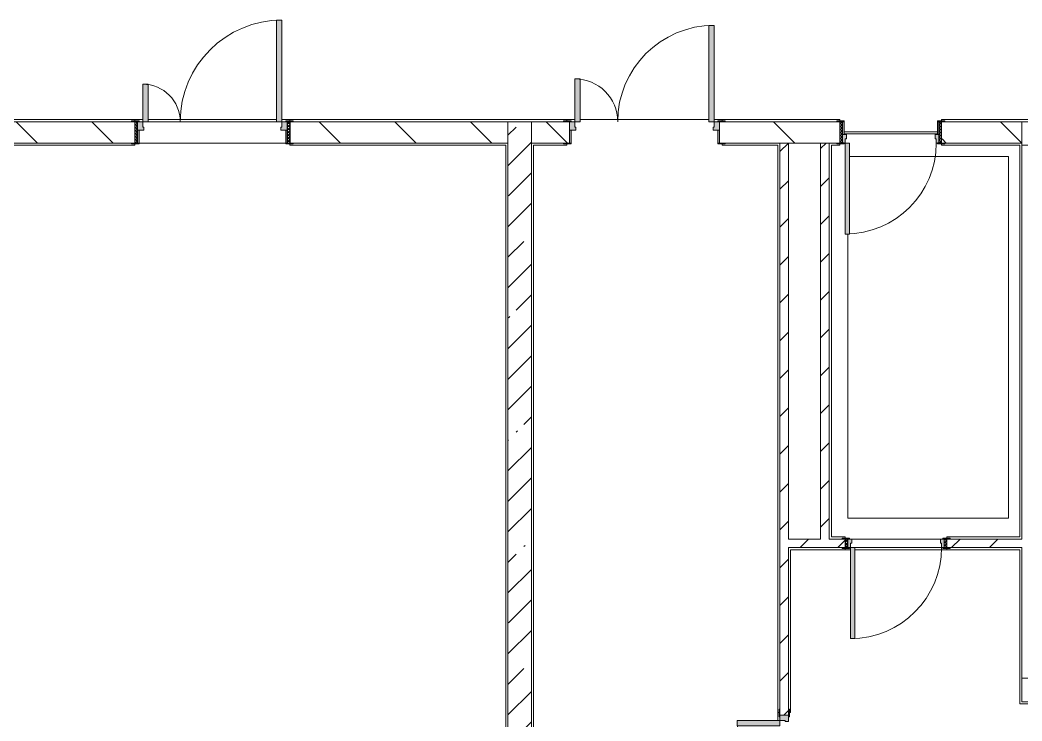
# Model space of a CAD drawing. Header units: millimetres. Extents: x -7229 to 193500, y -8553 to 29000.
# Drawn here: x 102574 to 111930, y 5000 to 11550 of the extents above; entities that cross this region are included whole.
import ezdxf

# ---------------------------------------------------------------- set-up
doc = ezdxf.new("R2010")
doc.units = ezdxf.units.MM
for name, color, linetype, lineweight in [('A-DETL', 7, 'Continuous', 5), ('A-GENM', 7, 'Continuous', 5), ('A-WALL-1', 7, 'Continuous', 9), ('I-WALL', 7, 'Continuous', 5)]:
    doc.layers.add(name, color=color, linetype=linetype, lineweight=lineweight)
for name, color, linetype, lineweight, true_color in [('A-DOOR-1', 7, 'Continuous', 5, 0xaaaaaa), ('A-DOOR-2', 7, 'Continuous', 5, 0xe2e2e2), ('A-DOOR-FRAM-1', 7, 'Continuous', 5, 0xe2e2e2), ('A-DOOR-FRAM-2', 7, 'Continuous', 5, 0xaaaaaa), ('A-FLOR-1', 7, 'Continuous', 5, 0xaaaaaa)]:
    doc.layers.add(name, color=color, linetype=linetype, lineweight=lineweight, true_color=true_color)
pattern_1 = [(45, (0, 0), (-176.7767, 176.7767), [])]
pattern_2 = [(135, (0, 0), (-353.5534, -353.5534), [])]

# ---------------------------------------------------------------- blocks, each defined once
blk = doc.blocks.new('110_Дверь_СКБ_1Ст_Внутренняя1 - Д-8 950x2100h_охрана-V15-1_2_1_птичка зашивка')
at = {"layer": 'A-DOOR-1'}
h = blk.add_hatch(dxfattribs=at)
h.set_pattern_fill('FP_23', color=256, style=0, pattern_type=2)
h.set_pattern_definition([(135, (1826.41, 164.685), (-14.14214, -14.14214), []), (225, (1826.41, 164.685), (14.14214, -14.14214), [])])
h.paths.add_polyline_path([(462.5, 100), (462.5, -100), (487.5, -100), (487.5, 100)])
at = {"layer": 'A-DOOR-2'}
h = blk.add_hatch(color=256, dxfattribs=at)
h.paths.add_polyline_path([(437.5, 100), (437.5, 60), (427.5, 60), (427.5, 20), (462.5, 20), (462.5, 100)])
h.paths.add_polyline_path([(-437.5, 100), (-437.5, 20), (-402.5, 20.4), (-402.5, 60), (-412.5, 60), (-412.5, 100), (-422.5, 100)])
at = {"layer": 'A-DOOR-FRAM-1'}
for points in [[(437.5, 950), (397.5, 950), (397.5, 100), (437.5, 100), (437.5, 320)], [(-422.5, 108), (-492.5, 108), (-492.5, 100), (-422.5, 100)], [(462.5, 108), (447.5, 108), (447.5, 100), (517.5, 100), (512.7, 108), (467.5, 108)], [(-422.5, 20), (-437.5, 16.5), (-437.5, -100), (-422.5, -100), (-422.5, 18.2)], [(447.5, 20), (447.5, -100), (462.5, -100), (462.5, 20)], [(-492.5, -100), (-492.5, -108), (-422.5, -108), (-422.5, -100), (-462.5, -100)], [(517.5, -100), (447.5, -100), (447.5, -108), (517.5, -108)]]:
    blk.add_hatch(color=256, dxfattribs=at).paths.add_polyline_path(points)
at = {"layer": 'A-DOOR-FRAM-2'}
h = blk.add_hatch(dxfattribs=at)
h.set_pattern_fill('FP_24', color=256, style=0, pattern_type=2)
h.set_pattern_definition([(45, (-296.384, 164.685), (-14.1421, 14.1421), []), (135, (-296.384, 164.685), (-14.1421, -14.1421), [])])
h.paths.add_polyline_path([(-437.5, 100), (-462.5, 100), (-462.5, -100), (-437.5, -100), (-437.5, 16.5)])
at = {"layer": 'A-DOOR-1'}
for p, q in [((437.5, 950), (397.5, 950)), ((397.5, 950), (397.5, 100)), ((437.5, 100), (437.5, 950)), ((397.5, 100), (437.5, 100))]:
    blk.add_line(p, q, dxfattribs=at)
blk.add_arc((437.5, 100), 850, 90, 180, dxfattribs=at)
at = {"layer": 'A-DOOR-FRAM-2'}
for p, q in [((-422.5, 108), (-492.5, 108)), ((-492.5, 108), (-492.5, 100)), ((-492.5, 100), (-422.5, 100)), ((-437.5, 100), (-462.5, 100)), ((-462.5, 100), (-462.5, -100)), ((-412.5, 100), (-437.5, 100)), ((-437.5, 100), (-437.5, 20)), ((-437.5, -100), (-437.5, 100)), ((-422.5, 100), (-437.5, 100)), ((-437.5, 100), (-437.5, 99)), ((-437.5, 99), (-422.5, 99)), ((-422.5, 100), (-422.5, 108)), ((-422.5, 99), (-422.5, 100)), ((-412.5, 60), (-412.5, 100)), ((437.5, 100), (437.5, 60)), ((462.5, 100), (437.5, 100)), ((517.5, 108), (447.5, 108)), ((447.5, 108), (447.5, 100)), ((462.5, 100), (447.5, 100)), ((447.5, 100), (447.5, 99)), ((447.5, 100), (517.5, 100)), ((447.5, 99), (462.5, 99)), ((462.5, 20), (462.5, 100)), ((487.5, 100), (462.5, 100)), ((462.5, 100), (462.5, -100)), ((462.5, 99), (462.5, 100)), ((487.5, -100), (487.5, 100)), ((517.5, 100), (517.5, 108)), ((-437.5, 20), (-402.5, 20)), ((-422.5, 20), (-437.5, 20)), ((-437.5, 20), (-437.5, -100)), ((-422.5, -100), (-422.5, 20)), ((-402.5, 60), (-412.5, 60)), ((-402.5, 20), (-402.5, 60)), ((437.5, 60), (427.5, 60)), ((427.5, 60), (427.5, 20)), ((427.5, 20), (462.5, 20)), ((462.5, 20), (447.5, 20)), ((447.5, 20), (447.5, -100)), ((462.5, -100), (462.5, 20)), ((-422.5, -100), (-492.5, -100)), ((-492.5, -100), (-492.5, -108)), ((-492.5, -108), (-422.5, -108)), ((-462.5, -100), (-437.5, -100)), ((-437.5, -100), (-422.5, -100)), ((-422.5, -108), (-422.5, -100)), ((447.5, -100), (462.5, -100)), ((517.5, -100), (447.5, -100)), ((447.5, -100), (447.5, -108)), ((447.5, -108), (517.5, -108)), ((462.5, -100), (487.5, -100)), ((517.5, -108), (517.5, -100))]:
    blk.add_line(p, q, dxfattribs=at)
blk = doc.blocks.new('110_Дверь_СКБ_1Ст_Внутренняя1 - Д-8 950x2100h_охрана-V16-1_2_1_птичка зашивка')
at = {"layer": 'A-DOOR-1'}
h = blk.add_hatch(dxfattribs=at)
h.set_pattern_fill('FP_25', color=256, style=0, pattern_type=2)
h.set_pattern_definition([(135, (1826.41, 104.685), (-14.14214, -14.14214), []), (225, (1826.41, 104.685), (14.14214, -14.14214), [])])
h.paths.add_polyline_path([(462.5, 40), (462.5, -40), (487.5, -40), (486.1, 40)])
at = {"layer": 'A-DOOR-2'}
h = blk.add_hatch(color=256, dxfattribs=at)
h.paths.add_polyline_path([(-412.5, 40), (-437.5, 40), (-437.5, -40), (-402.5, -40), (-402.5, 0), (-412.5, 0)])
h.paths.add_polyline_path([(437.5, 40), (437.5, 0), (427.5, 0), (427.5, -40), (462.5, -40), (462.5, 40)])
at = {"layer": 'A-DOOR-FRAM-1'}
for points in [[(437.5, 890), (397.5, 890), (397.5, 40), (437.5, 40), (437.5, 713.8)], [(-462.5, 48), (-492.5, 48), (-492.5, 40), (-422.5, 44.6), (-422.5, 48), (-437.5, 48)], [(447.5, 48), (447.5, 40), (517.5, 40), (517.5, 48), (462.5, 48)], [(-437.5, -40), (-492.5, -40), (-492.5, -48), (-422.5, -48), (-422.5, -40)], [(487.2, -40), (447.5, -40), (447.5, -48), (517.5, -48), (517.5, -40), (487.5, -40)]]:
    blk.add_hatch(color=256, dxfattribs=at).paths.add_polyline_path(points)
at = {"layer": 'A-DOOR-FRAM-2'}
h = blk.add_hatch(dxfattribs=at)
h.set_pattern_fill('FP_26', color=256, style=0, pattern_type=2)
h.set_pattern_definition([(45, (-296.384, 104.685), (-14.1421, 14.1421), []), (135, (-296.384, 104.685), (-14.1421, -14.1421), [])])
h.paths.add_polyline_path([(-462.5, 40), (-462.5, -40), (-437.5, -40), (-437.5, 40)])
at = {"layer": 'A-DOOR-1'}
for p, q in [((437.5, 890), (397.5, 890)), ((397.5, 890), (397.5, 40)), ((437.5, 40), (437.5, 890)), ((397.5, 40), (437.5, 40))]:
    blk.add_line(p, q, dxfattribs=at)
blk.add_arc((437.5, 40), 850, 90, 180, dxfattribs=at)
at = {"layer": 'A-DOOR-FRAM-2'}
for p, q in [((-422.5, 48), (-492.5, 48)), ((-492.5, 48), (-492.5, 40)), ((-492.5, 40), (-422.5, 40)), ((-437.5, 40), (-462.5, 40)), ((-462.5, 40), (-462.5, -40)), ((-412.5, 40), (-437.5, 40)), ((-437.5, 40), (-437.5, -40)), ((-437.5, -40), (-437.5, 40)), ((-422.5, 40), (-437.5, 40)), ((-437.5, 40), (-437.5, 39)), ((-437.5, 39), (-422.5, 39)), ((-422.5, 40), (-422.5, 48)), ((-422.5, 39), (-422.5, 40)), ((-412.5, 0), (-412.5, 40)), ((-402.5, 0), (-412.5, 0)), ((-402.5, -40), (-402.5, 0)), ((437.5, 0), (427.5, 0)), ((427.5, 0), (427.5, -40)), ((437.5, 40), (437.5, 0)), ((462.5, 40), (437.5, 40)), ((517.5, 48), (447.5, 48)), ((447.5, 48), (447.5, 40)), ((462.5, 40), (447.5, 40)), ((447.5, 40), (447.5, 39)), ((447.5, 40), (517.5, 40)), ((447.5, 39), (462.5, 39)), ((462.5, -40), (462.5, 40)), ((487.5, 40), (462.5, 40)), ((462.5, 40), (462.5, -40)), ((462.5, 39), (462.5, 40)), ((487.5, -40), (487.5, 40)), ((517.5, 40), (517.5, 48)), ((-422.5, -40), (-492.5, -40)), ((-492.5, -40), (-492.5, -48)), ((-492.5, -48), (-422.5, -48)), ((-462.5, -40), (-437.5, -40)), ((-422.5, -39), (-437.5, -39)), ((-437.5, -39), (-437.5, -40)), ((-437.5, -40), (-402.5, -40)), ((-437.5, -40), (-422.5, -40)), ((-422.5, -40), (-422.5, -39)), ((-422.5, -48), (-422.5, -40)), ((427.5, -40), (462.5, -40)), ((462.5, -39), (447.5, -39)), ((447.5, -39), (447.5, -40)), ((447.5, -40), (462.5, -40)), ((517.5, -40), (447.5, -40)), ((447.5, -40), (447.5, -48)), ((447.5, -48), (517.5, -48)), ((462.5, -40), (462.5, -39)), ((462.5, -40), (487.5, -40)), ((517.5, -48), (517.5, -40))]:
    blk.add_line(p, q, dxfattribs=at)
blk = doc.blocks.new('110_Дверь_СКБ_2Ст - Д-2а_л_ Из коридора на лестницу-32216062-1_2_1_птичка зашивка')
at = {"layer": 'A-DOOR-2'}
for points in [[(612.5, 100), (662.5, 100), (662.5, 1000), (612.5, 1000), (612.5, 120)], [(-637.5, 100), (-587.5, 100), (-587.5, 500), (-637.5, 500), (-637.5, 120)], [(697.5, -100), (712.5, -100), (712.5, 20), (697.5, 20)]]:
    blk.add_hatch(color=256, dxfattribs=at).paths.add_polyline_path(points)
h = blk.add_hatch(color=256, dxfattribs=at)
h.paths.add_polyline_path([(662.5, 20), (712.5, 20), (712.5, 100), (662.5, 100), (662.5, 50), (652.5, 50), (652.5, 20)])
h.paths.add_polyline_path([(-637.5, 20), (-627.5, 20), (-627.5, 50), (-637.5, 50), (-637.5, 100), (-687.5, 100), (-687.5, 20)])
at = {"layer": 'A-DOOR-FRAM-1'}
for points in [[(-687.5, 100), (-672.5, 100), (-672.5, 108), (-742.5, 108), (-742.5, 100), (-712.5, 100)], [(722.9, 100), (767.5, 100), (767.5, 108), (697.5, 108), (697.5, 100), (712.5, 100)], [(-672.5, -100), (-672.5, 20), (-687.5, 20), (-687.5, -100)], [(-672.5, -108), (-672.5, -100), (-742.5, -100), (-742.5, -108), (-687.5, -108)], [(737.5, -108), (767.5, -108), (767.5, -100), (697.5, -100), (697.5, -108), (736.7, -108)]]:
    blk.add_hatch(color=256, dxfattribs=at).paths.add_polyline_path(points)
at = {"layer": 'A-DOOR-1'}
for p, q in [((662.5, 1000), (612.5, 1000)), ((612.5, 1000), (612.5, 100)), ((662.5, 100), (662.5, 1000)), ((-637.5, 500), (-637.5, 100)), ((-587.5, 500), (-637.5, 500)), ((-587.5, 100), (-587.5, 500)), ((-637.5, 100), (-587.5, 100)), ((612.5, 100), (662.5, 100))]:
    blk.add_line(p, q, dxfattribs=at)
for centre, radius, start, end in [((662.5, 100), 900, 90, 180), ((-637.5, 100), 400, 360, 90)]:
    blk.add_arc(centre, radius, start, end, dxfattribs=at)
at = {"layer": 'A-DOOR-FRAM-2'}
for p, q in [((-672.5, 108), (-742.5, 108)), ((-742.5, 108), (-742.5, 100)), ((-742.5, 100), (-672.5, 100)), ((-637.5, 100), (-687.5, 100)), ((-687.5, 100), (-687.5, 20)), ((-672.5, 100), (-672.5, 108)), ((-637.5, 50), (-637.5, 100)), ((662.5, 100), (662.5, 50)), ((712.5, 100), (662.5, 100)), ((767.5, 108), (697.5, 108)), ((697.5, 108), (697.5, 100)), ((697.5, 100), (767.5, 100)), ((712.5, 20), (712.5, 100)), ((767.5, 100), (767.5, 108)), ((-687.5, 20), (-627.5, 20)), ((-672.5, 20), (-687.5, 20)), ((-687.5, 20), (-687.5, -100)), ((-672.5, -100), (-672.5, 20)), ((-627.5, 50), (-637.5, 50)), ((-627.5, 20), (-627.5, 50)), ((662.5, 50), (652.5, 50)), ((652.5, 50), (652.5, 20)), ((652.5, 20), (712.5, 20)), ((712.5, 20), (697.5, 20)), ((697.5, 20), (697.5, -100)), ((712.5, -100), (712.5, 20)), ((-672.5, -100), (-742.5, -100)), ((-742.5, -100), (-742.5, -108)), ((-742.5, -108), (-672.5, -108)), ((-687.5, -100), (-672.5, -100)), ((-672.5, -108), (-672.5, -100)), ((697.5, -100), (712.5, -100)), ((767.5, -100), (697.5, -100)), ((697.5, -100), (697.5, -108)), ((697.5, -108), (767.5, -108)), ((767.5, -108), (767.5, -100))]:
    blk.add_line(p, q, dxfattribs=at)
blk = doc.blocks.new('110_Дверь_СКБ_2Ст - Д-6_л__ ДОО_Дв_1450x2100h_Дверь из раздевальной в коридор-25835678-1_2_1_птичка зашивка')
at = {"layer": 'A-DOOR-1'}
h = blk.add_hatch(dxfattribs=at)
h.set_pattern_fill('FP_29', color=256, style=0, pattern_type=2)
h.set_pattern_definition([(135, (1576.41, 164.685), (-14.14214, -14.14214), []), (225, (1576.41, 164.685), (14.14214, -14.14214), [])])
h.paths.add_polyline_path([(712.5, -100), (737.5, -100), (736.5, 100), (712.5, 100)])
at = {"layer": 'A-DOOR-2'}
for points in [[(612.5, 100), (662.5, 100), (662.5, 1050), (612.5, 1050), (612.5, 120)], [(-637.5, 100), (-587.5, 100), (-587.5, 450), (-637.5, 450), (-637.5, 120)]]:
    blk.add_hatch(color=256, dxfattribs=at).paths.add_polyline_path(points)
h = blk.add_hatch(color=256, dxfattribs=at)
h.paths.add_polyline_path([(662.5, 20), (712.5, 20), (712.5, 100), (662.5, 100), (662.5, 50), (652.5, 50), (652.5, 20)])
h.paths.add_polyline_path([(-637.5, 20), (-627.5, 20), (-627.5, 50), (-637.5, 50), (-637.5, 100), (-687.5, 100), (-687.5, 20)])
at = {"layer": 'A-DOOR-FRAM-1'}
for points in [[(-687.5, 100), (-672.5, 100), (-672.5, 108), (-742.5, 108), (-742.5, 100), (-712.5, 100)], [(737.5, 100), (767.5, 100), (767.5, 108), (697.5, 108), (697.5, 100), (736.5, 100)], [(-672.5, -100), (-672.5, 20), (-687.5, 20), (-687.5, -100)], [(712.5, -100), (712.5, 20), (697.5, 20), (697.5, -100)], [(-672.5, -108), (-672.5, -100), (-742.5, -100), (-742.5, -108), (-687.5, -108)], [(737.5, -108), (767.5, -108), (767.5, -100), (697.5, -100), (697.5, -108), (736.5, -108)]]:
    blk.add_hatch(color=256, dxfattribs=at).paths.add_polyline_path(points)
at = {"layer": 'A-DOOR-FRAM-2'}
h = blk.add_hatch(dxfattribs=at)
h.set_pattern_fill('FP_30', color=256, style=0, pattern_type=2)
h.set_pattern_definition([(45, (-546.384, 164.685), (-14.1421, 14.1421), []), (135, (-546.384, 164.685), (-14.1421, -14.1421), [])])
h.paths.add_polyline_path([(-712.5, -100), (-687.5, -100), (-687.5, 100), (-712.5, 100)])
at = {"layer": 'A-DOOR-1'}
for p, q in [((662.5, 1050), (612.5, 1050)), ((612.5, 1050), (612.5, 100)), ((662.5, 100), (662.5, 1050)), ((-637.5, 450), (-637.5, 100)), ((-587.5, 450), (-637.5, 450)), ((-587.5, 100), (-587.5, 450)), ((-637.5, 100), (-587.5, 100)), ((612.5, 100), (662.5, 100))]:
    blk.add_line(p, q, dxfattribs=at)
for centre, radius, start, end in [((662.5, 100), 950, 90, 180), ((-637.5, 100), 350, 360, 90)]:
    blk.add_arc(centre, radius, start, end, dxfattribs=at)
at = {"layer": 'A-DOOR-FRAM-2'}
for p, q in [((-672.5, 108), (-742.5, 108)), ((-742.5, 108), (-742.5, 100)), ((-742.5, 100), (-672.5, 100)), ((-687.5, 100), (-712.5, 100)), ((-712.5, 100), (-712.5, -100)), ((-637.5, 100), (-687.5, 100)), ((-687.5, 100), (-687.5, 20)), ((-687.5, -100), (-687.5, 100)), ((-672.5, 100), (-672.5, 108)), ((-637.5, 50), (-637.5, 100)), ((662.5, 100), (662.5, 50)), ((712.5, 100), (662.5, 100)), ((767.5, 108), (697.5, 108)), ((697.5, 108), (697.5, 100)), ((697.5, 100), (767.5, 100)), ((712.5, 20), (712.5, 100)), ((737.5, 100), (712.5, 100)), ((712.5, 100), (712.5, -100)), ((737.5, -100), (737.5, 100)), ((767.5, 100), (767.5, 108)), ((-687.5, 20), (-627.5, 20)), ((-672.5, 20), (-687.5, 20)), ((-687.5, 20), (-687.5, -100)), ((-672.5, -100), (-672.5, 20)), ((-627.5, 50), (-637.5, 50)), ((-627.5, 20), (-627.5, 50)), ((662.5, 50), (652.5, 50)), ((652.5, 50), (652.5, 20)), ((652.5, 20), (712.5, 20)), ((712.5, 20), (697.5, 20)), ((697.5, 20), (697.5, -100)), ((712.5, -100), (712.5, 20)), ((-672.5, -100), (-742.5, -100)), ((-742.5, -100), (-742.5, -108)), ((-742.5, -108), (-672.5, -108)), ((-712.5, -100), (-687.5, -100)), ((-687.5, -100), (-672.5, -100)), ((-672.5, -108), (-672.5, -100)), ((697.5, -100), (712.5, -100)), ((767.5, -100), (697.5, -100)), ((697.5, -100), (697.5, -108)), ((697.5, -108), (767.5, -108)), ((712.5, -100), (737.5, -100)), ((767.5, -108), (767.5, -100))]:
    blk.add_line(p, q, dxfattribs=at)
blk = doc.blocks.new('110_Дверь_СКБ_2Ст - Д-5_п_ Из игровой в коридор-32215844-1_2_1_птичка зашивка')
at = {"layer": 'A-DOOR-2'}
for points in [[(-637.5, 53.8), (-637.5, 40), (-587.5, 40), (-587.5, 940), (-637.5, 940), (-637.5, 60)], [(612.5, 60), (612.5, 40), (662.5, 42.7), (662.5, 440), (612.5, 440)]]:
    blk.add_hatch(color=256, dxfattribs=at).paths.add_polyline_path(points)
h = blk.add_hatch(color=256, dxfattribs=at)
h.paths.add_polyline_path([(-687.5, -40), (-627.5, -40), (-627.5, -10), (-637.5, -10), (-637.5, 40), (-687.5, 40)])
h.paths.add_polyline_path([(652.5, -10), (652.5, -40), (712.5, -40), (712.5, 40), (662.5, 40), (662.5, -10)])
at = {"layer": 'A-DOOR-FRAM-1'}
for points in [[(-742.5, 40), (-672.5, 40), (-672.5, 48), (-742.5, 48)], [(697.5, 48), (697.5, 40), (767.5, 40), (767.5, 48), (712.5, 48)], [(-742.5, -48), (-672.5, -48), (-672.5, -40), (-742.5, -40)], [(697.5, -47.8), (697.8, -48), (767.5, -48), (767.5, -40), (697.5, -40)]]:
    blk.add_hatch(color=256, dxfattribs=at).paths.add_polyline_path(points)
at = {"layer": 'A-DOOR-1'}
for p, q in [((-637.5, 940), (-637.5, 40)), ((-587.5, 940), (-637.5, 940)), ((-587.5, 40), (-587.5, 940)), ((662.5, 440), (612.5, 440)), ((612.5, 440), (612.5, 40)), ((662.5, 40), (662.5, 440)), ((-637.5, 40), (-587.5, 40)), ((612.5, 40), (662.5, 40))]:
    blk.add_line(p, q, dxfattribs=at)
for centre, radius, start, end in [((-637.5, 40), 900, 0, 90), ((662.5, 40), 400, 90, 180)]:
    blk.add_arc(centre, radius, start, end, dxfattribs=at)
at = {"layer": 'A-DOOR-FRAM-2'}
for p, q in [((-672.5, 48), (-742.5, 48)), ((-742.5, 48), (-742.5, 40)), ((-742.5, 40), (-672.5, 40)), ((-637.5, 40), (-687.5, 40)), ((-687.5, 40), (-687.5, -40)), ((-672.5, 40), (-672.5, 48)), ((-637.5, -10), (-637.5, 40)), ((662.5, 40), (662.5, -10)), ((712.5, 40), (662.5, 40)), ((767.5, 48), (697.5, 48)), ((697.5, 48), (697.5, 40)), ((697.5, 40), (767.5, 40)), ((712.5, -40), (712.5, 40)), ((767.5, 40), (767.5, 48)), ((-672.5, -40), (-742.5, -40)), ((-742.5, -40), (-742.5, -48)), ((-742.5, -48), (-672.5, -48)), ((-672.5, -39), (-687.5, -39)), ((-687.5, -39), (-687.5, -40)), ((-687.5, -40), (-627.5, -40)), ((-687.5, -40), (-672.5, -40)), ((-672.5, -40), (-672.5, -39)), ((-672.5, -48), (-672.5, -40)), ((-627.5, -10), (-637.5, -10)), ((-627.5, -40), (-627.5, -10)), ((662.5, -10), (652.5, -10)), ((652.5, -10), (652.5, -40)), ((652.5, -40), (712.5, -40)), ((712.5, -39), (697.5, -39)), ((697.5, -39), (697.5, -40)), ((697.5, -40), (712.5, -40)), ((767.5, -40), (697.5, -40)), ((697.5, -40), (697.5, -48)), ((697.5, -48), (767.5, -48)), ((712.5, -40), (712.5, -39)), ((767.5, -48), (767.5, -40))]:
    blk.add_line(p, q, dxfattribs=at)
blk = doc.blocks.new('Рисунок_горы - Рисунок_горы-31934381-1_2_1_птичка зашивка')
at = {"layer": 'A-GENM'}
for p, q in [((107109, 10336.9), (107109, 10341.4)), ((107109, 10341.4), (107109, 10336.9)), ((107109, 10337.6), (107109, 10337.2)), ((107109, 10336.9), (107109, 10337.5)), ((107109, 10319.6), (107109, 10274.5)), ((107109, 10274.8), (107109, 10274.5)), ((107109, 10274.5), (107109, 10274.8)), ((107109, 10274.5), (107109, 10092.4)), ((107109, 10131.7), (107109, 10163.4)), ((107109, 10163.4), (107109, 10131.7)), ((107109, 10060.5), (107109, 10116.4)), ((107109, 10116.4), (107109, 10060.5)), ((107109, 10092.4), (107109, 9922.3)), ((107109, 9469.7), (107109, 9583.7)), ((107109, 9583.7), (107109, 9469.7)), ((107109, 9053.7), (107109, 9094.1)), ((107109, 9094.1), (107109, 9053.7)), ((107109, 8045.1), (107109, 7835.6)), ((107109, 7726), (107109, 7712.6)), ((107109, 7402.7), (107109, 7707.3)), ((107109, 7707.3), (107109, 7402.7)), ((107109, 6596.8), (107109, 6811.8)), ((107109, 6811.8), (107109, 6596.8)), ((107109, 6543.6), (107109, 6262.3)), ((107109, 6405.5), (107109, 6505.2)), ((107109, 6505.2), (107109, 6405.5)), ((107109, 6323.1), (107109, 6385.4)), ((107109, 6385.4), (107109, 6323.1)), ((107109, 6239.8), (107109, 6301.8)), ((107109, 6301.8), (107109, 6239.8)), ((107109, 6066.3), (107109, 6088)), ((107109, 6088), (107109, 6066.3)), ((107109, 5410.9), (107109, 5473.2)), ((107109, 5473.2), (107109, 5410.9)), ((107109, 5202.8), (107109, 5327.3)), ((107109, 5327.3), (107109, 5202.8)), ((107109, 5182.5), (107109, 5181.1)), ((107109, 5181.1), (107109, 5059.9))]:
    blk.add_line(p, q, dxfattribs=at)
for points, knots in [([(107109, 10337.5), (107109, 10337.5), (107109, 10329.2), (107109, 10324.1), (107109, 10319.6)], [0.09352518, 0.09352518, 0.09352518, 0.09352518, 0.09352519, 0.100719424, 0.100719424, 0.100719424, 0.100719424]), ([(107109, 10337.2), (107109, 10337.2), (107109, 10322.4), (107109, 10312.8), (107109, 10294.4)], [0.24444444, 0.24444444, 0.24444444, 0.24444444, 0.24444445, 0.26666667, 0.26666667, 0.26666667, 0.26666667]), ([(107109, 10274.8), (107109, 10274.8), (107109, 10262.3), (107109, 10180.7), (107109, 10163.4)], [0.115107914, 0.115107914, 0.115107914, 0.115107914, 0.115107924, 0.122302158, 0.122302158, 0.122302158, 0.122302158]), ([(107109, 10163.4), (107109, 10163.4), (107109, 10172.3), (107109, 10198.6), (107109, 10223.5)], [0.8, 0.8, 0.8, 0.8, 0.80000001, 0.83455003, 0.83455003, 0.83455003, 0.83455003]), ([(107109, 10131.7), (107109, 10131.7), (107109, 10126.7), (107109, 10122.2), (107109, 10116.4)], [0.129496403, 0.129496403, 0.129496403, 0.129496403, 0.129496413, 0.136690647, 0.136690647, 0.136690647, 0.136690647]), ([(107109, 10092.4), (107109, 10092.4), (107109, 10032), (107109, 9812.1), (107109, 9757.7)], [0.06666667, 0.06666667, 0.06666667, 0.06666667, 0.06666668, 0.13333333, 0.13333333, 0.13333333, 0.13333333]), ([(107109, 9757.7), (107109, 9757.7), (107109, 9812.1), (107109, 10032), (107109, 10092.4)], [0.15555556, 0.15555556, 0.15555556, 0.15555556, 0.15555557, 0.17777778, 0.17777778, 0.17777778, 0.17777778]), ([(107109, 10060.5), (107109, 10060.5), (107109, 10054.9), (107109, 10049.5), (107109, 10044.1)], [0.1438848921, 0.1438848921, 0.1438848921, 0.1438848921, 0.1438849021, 0.1445141984, 0.1445141984, 0.1445141984, 0.1445141984]), ([(107109, 9757.7), (107109, 9757.7), (107109, 9704.1), (107109, 9654.4), (107109, 9607.5)], [0.13333333, 0.13333333, 0.13333333, 0.13333333, 0.13333334, 0.2, 0.2, 0.2, 0.2]), ([(107109, 9607.5), (107109, 9607.5), (107109, 9654.4), (107109, 9704.1), (107109, 9757.7)], [0.13333333, 0.13333333, 0.13333333, 0.13333333, 0.13333334, 0.15555556, 0.15555556, 0.15555556, 0.15555556]), ([(107109, 9583.7), (107109, 9583.7), (107109, 9652.7), (107109, 9687.2), (107109, 9716.8)], [0.33333333, 0.33333333, 0.33333333, 0.33333333, 0.33333334, 0.36812579, 0.36812579, 0.36812579, 0.36812579]), ([(107109, 9607.5), (107109, 9607.5), (107109, 9580.5), (107109, 9484.8), (107109, 9470.5)], [0.2, 0.2, 0.2, 0.2, 0.20000001, 0.26533865, 0.26533865, 0.26533865, 0.26533865]), ([(107109, 9469.7), (107109, 9469.7), (107109, 9480.9), (107109, 9579.9), (107109, 9607.5)], [0.11111111, 0.11111111, 0.11111111, 0.11111111, 0.11111112, 0.13333333, 0.13333333, 0.13333333, 0.13333333]), ([(107109, 9469.7), (107109, 9469.7), (107109, 9455.6), (107109, 9350.3), (107109, 9347)], [0.179856115, 0.179856115, 0.179856115, 0.179856115, 0.179856125, 0.186956261, 0.186956261, 0.186956261, 0.186956261]), ([(107109, 9347), (107109, 9347), (107109, 9339), (107109, 9335.8), (107109, 9334.1)], [0.18705036, 0.18705036, 0.18705036, 0.18705036, 0.18705037, 0.189281587, 0.189281587, 0.189281587, 0.189281587]), ([(107109, 9315.5), (107109, 9315.5), (107109, 9322.9), (107109, 9326.8), (107109, 9329.1)], [0.066666667, 0.066666667, 0.066666667, 0.066666667, 0.066666677, 0.07240782, 0.07240782, 0.07240782, 0.07240782]), ([(107109, 9094.1), (107109, 9094.1), (107109, 9125.5), (107109, 9292.7), (107109, 9315.5)], [0.04444444, 0.04444444, 0.04444444, 0.04444444, 0.04444445, 0.06666667, 0.06666667, 0.06666667, 0.06666667]), ([(107109, 9315.5), (107109, 9315.5), (107109, 9292.7), (107109, 9125.5), (107109, 9094.1)], [0.194244604, 0.194244604, 0.194244604, 0.194244604, 0.194244614, 0.201438849, 0.201438849, 0.201438849, 0.201438849]), ([(107109, 8222.7), (107109, 8222.7), (107109, 8267), (107109, 8298.1), (107109, 8323.4)], [0.82222222, 0.82222222, 0.82222222, 0.82222222, 0.82222223, 0.83345188, 0.83345188, 0.83345188, 0.83345188]), ([(107109, 8148.5), (107109, 8148.5), (107109, 8172.6), (107109, 8198.1), (107109, 8222.7)], [0.8, 0.8, 0.8, 0.8, 0.80000001, 0.82222222, 0.82222222, 0.82222222, 0.82222222]), ([(107109, 8222.7), (107109, 8222.7), (107109, 8198.1), (107109, 8172.6), (107109, 8148.5)], [0.258992806, 0.258992806, 0.258992806, 0.258992806, 0.258992816, 0.26618705, 0.26618705, 0.26618705, 0.26618705]), ([(107109, 7955.5), (107109, 7955.5), (107109, 8012.2), (107109, 8097.9), (107109, 8148.5)], [0.77777778, 0.77777778, 0.77777778, 0.77777778, 0.77777779, 0.8, 0.8, 0.8, 0.8]), ([(107109, 8148.5), (107109, 8148.5), (107109, 8097.9), (107109, 8012.2), (107109, 7955.5)], [0.26618705, 0.26618705, 0.26618705, 0.26618705, 0.26618706, 0.273381295, 0.273381295, 0.273381295, 0.273381295]), ([(107109, 7980.1), (107109, 7980.1), (107109, 7981.7), (107109, 7983.3), (107109, 7984.8)], [0.622222222, 0.622222222, 0.622222222, 0.622222222, 0.622222232, 0.623651268, 0.623651268, 0.623651268, 0.623651268]), ([(107109, 7835.6), (107109, 7835.6), (107109, 7850.2), (107109, 7943.9), (107109, 7955.5)], [0.75555556, 0.75555556, 0.75555556, 0.75555556, 0.75555557, 0.77777778, 0.77777778, 0.77777778, 0.77777778]), ([(107109, 7955.5), (107109, 7955.5), (107109, 7943.9), (107109, 7850.2), (107109, 7835.6)], [0.273381295, 0.273381295, 0.273381295, 0.273381295, 0.273381305, 0.28057554, 0.28057554, 0.28057554, 0.28057554]), ([(107109, 7868.5), (107109, 7868.5), (107109, 7842.3), (107109, 7815.5), (107109, 7797.9)], [0.2, 0.2, 0.2, 0.2, 0.2, 0.3210963, 0.3210963, 0.3210963, 0.3210963]), ([(107109, 7835.6), (107109, 7835.6), (107109, 7817.1), (107109, 7793.7), (107109, 7777.8)], [0.28057554, 0.28057554, 0.28057554, 0.28057554, 0.28057555, 0.287769784, 0.287769784, 0.287769784, 0.287769784]), ([(107109, 7777.8), (107109, 7777.8), (107109, 7767.9), (107109, 7738.5), (107109, 7726)], [0.287769784, 0.287769784, 0.287769784, 0.287769784, 0.287769794, 0.294964029, 0.294964029, 0.294964029, 0.294964029]), ([(107109, 7712.6), (107109, 7712.6), (107109, 7715.6), (107109, 7717.9), (107109, 7718.9)], [0.302158273, 0.302158273, 0.302158273, 0.302158273, 0.302158283, 0.304776362, 0.304776362, 0.304776362, 0.304776362]), ([(107109, 7426.8), (107109, 7426.8), (107109, 7346.5), (107109, 7313.6), (107109, 7254.1)], [0.0625, 0.0625, 0.0625, 0.0625, 0.06250001, 0.125, 0.125, 0.125, 0.125]), ([(107109, 7321.6), (107109, 7321.6), (107109, 7319.8), (107109, 7318), (107109, 7316.4)], [0.166666667, 0.166666667, 0.166666667, 0.166666667, 0.166666677, 0.173671158, 0.173671158, 0.173671158, 0.173671158]), ([(107109, 7222.2), (107109, 7222.2), (107109, 7221.7), (107109, 7221.2), (107109, 7220.7)], [0.1875, 0.1875, 0.1875, 0.1875, 0.18750001, 0.190214258, 0.190214258, 0.190214258, 0.190214258]), ([(107109, 7196.7), (107109, 7196.7), (107109, 7135.5), (107109, 7087.7), (107109, 6990)], [0.25, 0.25, 0.25, 0.25, 0.25000001, 0.3125, 0.3125, 0.3125, 0.3125]), ([(107109, 7144.2), (107109, 7144.2), (107109, 7161.9), (107109, 7172.3), (107109, 7178.4)], [0.555555556, 0.555555556, 0.555555556, 0.555555556, 0.555555566, 0.564056428, 0.564056428, 0.564056428, 0.564056428]), ([(107109, 7099.7), (107109, 7099.7), (107109, 7119.2), (107109, 7136), (107109, 7144.2)], [0.53333333, 0.53333333, 0.53333333, 0.53333333, 0.53333334, 0.55555556, 0.55555556, 0.55555556, 0.55555556]), ([(107109, 6990), (107109, 6990), (107109, 6928.5), (107109, 6852.5), (107109, 6803.8)], [0.3125, 0.3125, 0.3125, 0.3125, 0.31250001, 0.375, 0.375, 0.375, 0.375]), ([(107109, 6803.8), (107109, 6803.8), (107109, 6766.8), (107109, 6750.7), (107109, 6724.5)], [0.375, 0.375, 0.375, 0.375, 0.37500001, 0.4375, 0.4375, 0.4375, 0.4375]), ([(107109, 6745.8), (107109, 6745.8), (107109, 6752.1), (107109, 6755.8), (107109, 6757.6)], [0.444444444, 0.444444444, 0.444444444, 0.444444444, 0.444444454, 0.44763175, 0.44763175, 0.44763175, 0.44763175]), ([(107109, 6724.5), (107109, 6724.5), (107109, 6678.8), (107109, 6632.5), (107109, 6587.1)], [0.4375, 0.4375, 0.4375, 0.4375, 0.43750001, 0.5, 0.5, 0.5, 0.5]), ([(107109, 6595.4), (107109, 6595.4), (107109, 6600.3), (107109, 6604.2), (107109, 6607.4)], [0.5, 0.5, 0.5, 0.5, 0.50000001, 0.51649595, 0.51649595, 0.51649595, 0.51649595]), ([(107109, 6596.8), (107109, 6596.8), (107109, 6590.2), (107109, 6586.5), (107109, 6584.7)], [0.345323741, 0.345323741, 0.345323741, 0.345323741, 0.345323751, 0.347639696, 0.347639696, 0.347639696, 0.347639696]), ([(107109, 6587.1), (107109, 6587.1), (107109, 6571), (107109, 6574.8), (107109, 6563.8)], [0.352517986, 0.352517986, 0.352517986, 0.352517986, 0.352517996, 0.35971223, 0.35971223, 0.35971223, 0.35971223]), ([(107109, 6563.8), (107109, 6563.8), (107109, 6557), (107109, 6550.7), (107109, 6543.6)], [0.35971223, 0.35971223, 0.35971223, 0.35971223, 0.35971224, 0.366906475, 0.366906475, 0.366906475, 0.366906475]), ([(107109, 6543.6), (107109, 6543.6), (107109, 6536.9), (107109, 6516.4), (107109, 6505.2)], [0.366906475, 0.366906475, 0.366906475, 0.366906475, 0.366906485, 0.374100719, 0.374100719, 0.374100719, 0.374100719]), ([(107109, 6505.2), (107109, 6505.2), (107109, 6514.6), (107109, 6530.5), (107109, 6539.4)], [0.93333333, 0.93333333, 0.93333333, 0.93333333, 0.93333334, 0.98919844, 0.98919844, 0.98919844, 0.98919844]), ([(107109, 6405.5), (107109, 6405.5), (107109, 6394.4), (107109, 6394.3), (107109, 6385.4)], [0.381294964, 0.381294964, 0.381294964, 0.381294964, 0.381294974, 0.388489209, 0.388489209, 0.388489209, 0.388489209]), ([(107109, 6385.4), (107109, 6385.4), (107109, 6386.7), (107109, 6387.8), (107109, 6388.8)], [0.866666667, 0.866666667, 0.866666667, 0.866666667, 0.866666677, 0.871507528, 0.871507528, 0.871507528, 0.871507528]), ([(107109, 6323.1), (107109, 6323.1), (107109, 6310.3), (107109, 6311.8), (107109, 6301.8)], [0.395683453, 0.395683453, 0.395683453, 0.395683453, 0.395683463, 0.402877698, 0.402877698, 0.402877698, 0.402877698]), ([(107109, 6301.8), (107109, 6301.8), (107109, 6303.2), (107109, 6304.3), (107109, 6305.3)], [0.8, 0.8, 0.8, 0.8, 0.80000001, 0.804457364, 0.804457364, 0.804457364, 0.804457364]), ([(107109, 6214.8), (107109, 6214.8), (107109, 6224.1), (107109, 6230.7), (107109, 6239.8)], [0.73333333, 0.73333333, 0.73333333, 0.73333333, 0.73333334, 0.76666667, 0.76666667, 0.76666667, 0.76666667]), ([(107109, 6239.8), (107109, 6239.8), (107109, 6230.7), (107109, 6224.1), (107109, 6214.8)], [0.410071942, 0.410071942, 0.410071942, 0.410071942, 0.410071952, 0.417266187, 0.417266187, 0.417266187, 0.417266187]), ([(107109, 6128.8), (107109, 6128.8), (107109, 6163.6), (107109, 6185.7), (107109, 6214.8)], [0.7, 0.7, 0.7, 0.7, 0.70000001, 0.73333333, 0.73333333, 0.73333333, 0.73333333]), ([(107109, 6214.8), (107109, 6214.8), (107109, 6185.7), (107109, 6163.6), (107109, 6128.8)], [0.417266187, 0.417266187, 0.417266187, 0.417266187, 0.417266197, 0.424460432, 0.424460432, 0.424460432, 0.424460432]), ([(107109, 6128.8), (107109, 6128.8), (107109, 6118.9), (107109, 6116.6), (107109, 6108.7)], [0.424460432, 0.424460432, 0.424460432, 0.424460432, 0.424460442, 0.431654676, 0.431654676, 0.431654676, 0.431654676]), ([(107109, 6108.7), (107109, 6108.7), (107109, 6109.8), (107109, 6110.7), (107109, 6111.6)], [0.666666667, 0.666666667, 0.666666667, 0.666666667, 0.666666677, 0.671073578, 0.671073578, 0.671073578, 0.671073578]), ([(107109, 6108.7), (107109, 6108.7), (107109, 6100.1), (107109, 6096.9), (107109, 6088)], [0.431654676, 0.431654676, 0.431654676, 0.431654676, 0.431654686, 0.438848921, 0.438848921, 0.438848921, 0.438848921]), ([(107109, 6088), (107109, 6088), (107109, 6090.1), (107109, 6091.9), (107109, 6093.5)], [0.633333333, 0.633333333, 0.633333333, 0.633333333, 0.633333343, 0.6411787, 0.6411787, 0.6411787, 0.6411787]), ([(107109, 5494.8), (107109, 5494.8), (107109, 5527.7), (107109, 5567.6), (107109, 5608.6)], [0.5, 0.5, 0.5, 0.5, 0.50000001, 0.51610652, 0.51610652, 0.51610652, 0.51610652]), ([(107109, 5473.2), (107109, 5473.2), (107109, 5481.2), (107109, 5486.6), (107109, 5494.8)], [0.46666667, 0.46666667, 0.46666667, 0.46666667, 0.46666668, 0.5, 0.5, 0.5, 0.5]), ([(107109, 5494.8), (107109, 5494.8), (107109, 5486.6), (107109, 5481.2), (107109, 5473.2)], [0.467625899, 0.467625899, 0.467625899, 0.467625899, 0.467625909, 0.474820144, 0.474820144, 0.474820144, 0.474820144]), ([(107109, 5412.6), (107109, 5412.6), (107109, 5381.3), (107109, 5348.9), (107109, 5322.1)], [0.16666667, 0.16666667, 0.16666667, 0.16666667, 0.16666668, 0.2, 0.2, 0.2, 0.2]), ([(107109, 5410.9), (107109, 5410.9), (107109, 5403), (107109, 5399.8), (107109, 5391.1)], [0.482014388, 0.482014388, 0.482014388, 0.482014388, 0.482014398, 0.489208633, 0.489208633, 0.489208633, 0.489208633]), ([(107109, 5391.1), (107109, 5391.1), (107109, 5393.8), (107109, 5396), (107109, 5398)], [0.4, 0.4, 0.4, 0.4, 0.40000001, 0.41053937, 0.41053937, 0.41053937, 0.41053937]), ([(107109, 5327.3), (107109, 5327.3), (107109, 5345.9), (107109, 5365.8), (107109, 5391.1)], [0.36666667, 0.36666667, 0.36666667, 0.36666667, 0.36666668, 0.4, 0.4, 0.4, 0.4]), ([(107109, 5391.1), (107109, 5391.1), (107109, 5365.8), (107109, 5345.9), (107109, 5327.3)], [0.489208633, 0.489208633, 0.489208633, 0.489208633, 0.489208643, 0.496402878, 0.496402878, 0.496402878, 0.496402878]), ([(107109, 5322.1), (107109, 5322.1), (107109, 5294.4), (107109, 5274.4), (107109, 5251.1)], [0.2, 0.2, 0.2, 0.2, 0.20000001, 0.23333333, 0.23333333, 0.23333333, 0.23333333]), ([(107109, 5251.1), (107109, 5251.1), (107109, 5248.6), (107109, 5246.2), (107109, 5243.8)], [0.233333333, 0.233333333, 0.233333333, 0.233333333, 0.233333343, 0.240497581, 0.240497581, 0.240497581, 0.240497581]), ([(107109, 5217.1), (107109, 5217.1), (107109, 5208.5), (107109, 5196.8), (107109, 5188.5)], [0.26666667, 0.26666667, 0.26666667, 0.26666667, 0.26666668, 0.29266301, 0.29266301, 0.29266301, 0.29266301]), ([(107109, 5202.8), (107109, 5202.8), (107109, 5190.1), (107109, 5187.2), (107109, 5182.5)], [0.503597122, 0.503597122, 0.503597122, 0.503597122, 0.503597132, 0.510791367, 0.510791367, 0.510791367, 0.510791367]), ([(107109, 5059.9), (107109, 5059.9), (107109, 5048.8), (107109, 5037.4), (107109, 5026.3)], [0.525179856, 0.525179856, 0.525179856, 0.525179856, 0.525179866, 0.529081731, 0.529081731, 0.529081731, 0.529081731])]:
    blk.add_open_spline(points, degree=3, knots=knots, dxfattribs=at)
for points in [[(107109, 10318.3), (107109, 10321.4), (107109, 10324.7), (107109, 10327.8)], [(107109, 10223.5), (107109, 10246.7), (107109, 10268.8), (107109, 10274.8)], [(107109, 10044.1), (107109, 10049.5), (107109, 10054.9), (107109, 10060.5)], [(107109, 9716.8), (107109, 9687.2), (107109, 9652.7), (107109, 9583.7)], [(107109, 9347), (107109, 9348.1), (107109, 9455.5), (107109, 9469.7)], [(107109, 9335.8), (107109, 9337.8), (107109, 9341.1), (107109, 9347)], [(107109, 9330.8), (107109, 9329), (107109, 9325.2), (107109, 9315.5)], [(107109, 8323.4), (107109, 8298.1), (107109, 8267), (107109, 8222.7)], [(107109, 8167.4), (107109, 8116.9), (107109, 8058.8), (107109, 8045.1)], [(107109, 7986.5), (107109, 7966.1), (107109, 7895.8), (107109, 7868.5)], [(107109, 7797.5), (107109, 7815.9), (107109, 7966.3), (107109, 7984.7)], [(107109, 7978.8), (107109, 7979.2), (107109, 7979.7), (107109, 7980.1)], [(107109, 7718.9), (107109, 7717.8), (107109, 7714.4), (107109, 7707.3)], [(107109, 7712.6), (107109, 7681.9), (107109, 7475.8), (107109, 7426.8)], [(107109, 7423.4), (107109, 7402.3), (107109, 7347.3), (107109, 7321.6)], [(107109, 7253.8), (107109, 7247.6), (107109, 7229.3), (107109, 7223.1)], [(107109, 7211.4), (107109, 7208.7), (107109, 7204.2), (107109, 7196.7)], [(107109, 7057.2), (107109, 7066.3), (107109, 7078.1), (107109, 7091.6)], [(107109, 6757.2), (107109, 6757.1), (107109, 6757), (107109, 6756.9)], [(107109, 6664.4), (107109, 6703.5), (107109, 6738.3), (107109, 6745.8)], [(107109, 6601.9), (107109, 6589.1), (107109, 6569.4), (107109, 6549)], [(107109, 6584.7), (107109, 6586.5), (107109, 6590.2), (107109, 6596.8)], [(107109, 6429), (107109, 6455.9), (107109, 6566), (107109, 6592.9)], [(107109, 6516.8), (107109, 6498.5), (107109, 6475.4), (107109, 6447.3)], [(107109, 6447.3), (107109, 6419.6), (107109, 6401.3), (107109, 6408.3)], [(107109, 6398.8), (107109, 6400.5), (107109, 6402.7), (107109, 6405.5)], [(107109, 6315.9), (107109, 6317.7), (107109, 6320), (107109, 6323.1)], [(107109, 6122), (107109, 6123.9), (107109, 6126), (107109, 6128.8)], [(107109, 6103.9), (107109, 6105.3), (107109, 6106.9), (107109, 6108.7)], [(107109, 5608.6), (107109, 5567.6), (107109, 5527.7), (107109, 5494.8)], [(107109, 5441), (107109, 5431), (107109, 5421.3), (107109, 5412.6)], [(107109, 5405.9), (107109, 5407.4), (107109, 5409), (107109, 5410.9)], [(107109, 5260.7), (107109, 5275.7), (107109, 5285.7), (107109, 5291.6)], [(107109, 5257.1), (107109, 5258.3), (107109, 5259.5), (107109, 5260.7)], [(107109, 5229), (107109, 5225.1), (107109, 5221.2), (107109, 5217.1)], [(107109, 5193.5), (107109, 5195.9), (107109, 5198.9), (107109, 5202.8)], [(107109, 4996.9), (107109, 5086.6), (107109, 5046.4), (107109, 4960)], [(107109, 4997.1), (107109, 5021), (107109, 5029.3), (107109, 5042)], [(107109, 5030.9), (107109, 5009.2), (107109, 4973.1), (107109, 4936.1)]]:
    blk.add_open_spline(points, degree=3, dxfattribs=at)

msp = doc.modelspace()

# ---------------------------------------------------------------- hatches: boundary and pattern name
at = {"layer": 'I-WALL'}
h = msp.add_hatch(dxfattribs=at)
h.set_pattern_fill('FP_19', color=256, style=0, pattern_type=2)
h.set_pattern_definition(pattern_2)
h.paths.add_polyline_path([(107110, 10400), (107130, 10400), (107130, 10600), (105095, 10600), (105095, 10400), (106633.3, 10400)])
h.paths.add_polyline_path([(101610, 10400), (103645, 10400), (103645, 10600), (101610, 10600)])
h.paths.add_polyline_path([(92330, 10400), (92510, 10400), (92510, 10600), (91385, 10600), (91385, 10400), (92030, 10400)])
h.paths.add_polyline_path([(89985, 10400), (89985, 10600), (89610, 10600), (89610, 10400), (89960, 10400)])
h.paths.add_polyline_path([(94190, 10400), (94210, 10400), (94210, 10600), (93460, 10600), (93460, 10400), (94133.1, 10400)])
h = msp.add_hatch(dxfattribs=at)
h.set_pattern_fill('FP_1', color=256, style=0, pattern_type=2)
h.set_pattern_definition([(45, (0, 0), (-285.1231, 285.1231), []), (45, (285.12, 0), (-285.1231, 285.1231), [504.031, -100.806, 16.764, -84.042])])
h.paths.add_polyline_path([(107330, 2400), (107350, 2400), (107350, 10600), (107130, 10600), (107130, 2400)])
h = msp.add_hatch(dxfattribs=at)
h.set_pattern_fill('FP_19', color=256, style=0, pattern_type=2)
h.set_pattern_definition(pattern_2)
h.paths.add_polyline_path([(120360, 10400), (121210, 10400), (121210, 10600), (119330, 10600), (119330, 10400), (119350, 10400)])
h.paths.add_polyline_path([(110130, 10400), (110230, 10400), (110227, 10600), (109105, 10600), (109105, 10400), (110050, 10400)])
h.paths.add_polyline_path([(111230, 10400), (111930, 10400), (111930, 10600), (111180, 10600), (111184.9, 10400), (111210, 10400)])
h.paths.add_polyline_path([(107680, 10400), (107705, 10400), (107705, 10600), (107350, 10600), (107350, 10400), (107650, 10400)])
h = msp.add_hatch(dxfattribs=at)
h.set_pattern_fill('FP_18', color=256, style=0, pattern_type=2)
h.set_pattern_definition(pattern_1)
h.paths.add_polyline_path([(109723, 125), (109750, 125), (109750, 3655), (109670, 3655), (109670, 125)])
h.paths.add_polyline_path([(109670, 5055), (109750, 5055), (109750, 10400), (109670, 10400), (109670, 5080)])
h = msp.add_hatch(dxfattribs=at)
h.set_pattern_fill('FP_18', color=256, style=0, pattern_type=2)
h.set_pattern_definition(pattern_1)
h.paths.add_polyline_path([(110130, 6700), (110130, 10400), (110050, 10400), (110050, 6700)])
h = msp.add_hatch(dxfattribs=at)
h.set_pattern_fill('FP_18', color=256, style=0, pattern_type=2)
h.set_pattern_definition(pattern_1)
h.paths.add_polyline_path([(110280, 6620), (110280, 6700), (109750, 6700), (109750, 6620), (110250, 6620)])
h.paths.add_polyline_path([(111230, 6620), (111930, 6620), (111930, 6700), (111230, 6700)])

# ---------------------------------------------------------------- linework, layer by layer
at = {"layer": 'A-DETL'}
for p, q in [((111803.5, 10273.7), (110320, 10273.7)), ((111803.5, 6893.7), (111803.5, 10273.7)), ((110303.5, 9550), (110303.5, 6893.7)), ((110303.5, 6893.7), (111803.5, 6893.7))]:
    msp.add_line(p, q, dxfattribs=at)
at = {"layer": 'A-FLOR-1'}
for p, q in [((100829, 10620), (103720, 10620)), ((103645, 10620), (103645, 10608)), ((104970, 10620), (103770, 10620)), ((105020, 10620), (107755, 10620)), ((105094, 10608), (105094, 10620)), ((107680, 10620), (107680, 10608)), ((109005, 10620), (107805, 10620)), ((109055, 10620), (110230, 10620)), ((109130, 10608), (109130, 10620)), ((110230, 10620), (110230, 10608)), ((111180, 10608), (111180, 10620)), ((111180, 10620), (121190, 10620)), ((110270, 10506.3), (111140, 10506.3)), ((111140, 10486.3), (110270, 10486.3)), ((103645, 10392), (103645, 10380)), ((105094, 10380), (105094, 10392)), ((107680, 10392), (107680, 10380)), ((109130, 10380), (109130, 10392)), ((110230, 10392), (110230, 10380)), ((111180, 10380), (111180, 10392)), ((103645, 10380), (101630, 10380)), ((107110, 10380), (105094, 10380)), ((107110, 170), (107110, 10380)), ((107680, 10380), (107370, 10380)), ((107370, 10380), (107370, 2557)), ((109650, 10380), (109130, 10380)), ((109650, 5005), (109650, 10380)), ((110230, 10380), (110150, 10380)), ((110150, 10380), (110150, 6720)), ((111910, 10380), (111180, 10380)), ((111910, 6720), (111910, 10380)), ((110150, 6720), (110280, 6720)), ((110280, 6720), (110280, 6708)), ((111230, 6708), (111230, 6720)), ((111230, 6720), (111910, 6720)), ((110330, 6600), (109770, 6600)), ((109770, 6600), (109770, 5080)), ((110280, 6612), (110280, 6600)), ((111910, 6600), (110370, 6600)), ((111230, 6600), (111230, 6612)), ((111910, 5160), (111910, 6600)), ((117430, 5160), (111910, 5160)), ((109662, 5080), (109649, 5080)), ((109649, 5080), (109649, 5005)), ((109770, 5080), (109758, 5080))]:
    msp.add_line(p, q, dxfattribs=at)
at = {"layer": 'A-WALL-1'}
for p, q in [((107130, 10400), (107130, 10600)), ((107350, 10600), (107350, 10400)), ((111930, 10600), (111930, 10400)), ((109750, 10400), (109670, 10400)), ((110130, 10400), (110050, 10400)), ((111930, 5400), (112010, 5400))]:
    msp.add_line(p, q, dxfattribs=at)
at = {"layer": 'I-WALL'}
for p, q in [((103615, 10600), (98700, 10600)), ((103770, 10600), (104970, 10600)), ((107650, 10600), (105125, 10600)), ((110200, 10600), (109160, 10600)), ((121210, 10600), (111210, 10600)), ((101610, 10400), (103615, 10400)), ((105055, 10400), (103685, 10400)), ((105125, 10400), (107130, 10400)), ((107130, 10400), (107130, 150)), ((107350, 2480), (107350, 10400)), ((107350, 10400), (107650, 10400)), ((109160, 10400), (109670, 10400)), ((109670, 10400), (109670, 5110)), ((109750, 6700), (109750, 10400)), ((109750, 10400), (110050, 10400)), ((110050, 10400), (110050, 6700)), ((110130, 6700), (110130, 10400)), ((110130, 10400), (110200, 10400)), ((111210, 10400), (111930, 10400)), ((111930, 10400), (111930, 6700)), ((111930, 10380), (119330, 10380)), ((110050, 6700), (109750, 6700)), ((110250, 6700), (110130, 6700)), ((110340, 6700), (111170, 6700)), ((111930, 6700), (111260, 6700)), ((109750, 6620), (110250, 6620)), ((109750, 5110), (109750, 6620)), ((111180, 6620), (110370, 6620)), ((111260, 6620), (111930, 6620)), ((111930, 6620), (111930, 5180)), ((111930, 5180), (117350, 5180))]:
    msp.add_line(p, q, dxfattribs=at)

# ---------------------------------------------------------------- block references
at = {"layer": 'A-DOOR-1'}
for name, p in [('110_Дверь_СКБ_2Ст - Д-6_л__ ДОО_Дв_1450x2100h_Дверь из раздевальной в коридор-25835678-1_2_1_птичка зашивка', (104357.5, 10500)), ('110_Дверь_СКБ_2Ст - Д-2а_л_ Из коридора на лестницу-32216062-1_2_1_птичка зашивка', (108392.5, 10500))]:
    msp.add_blockref(name, p, dxfattribs=at)
for name, p, rotation in [('110_Дверь_СКБ_1Ст_Внутренняя1 - Д-8 950x2100h_охрана-V15-1_2_1_птичка зашивка', (110717.5, 10500), 180), ('110_Дверь_СКБ_1Ст_Внутренняя1 - Д-8 950x2100h_охрана-V16-1_2_1_птичка зашивка', (110767.5, 6660), 180), ('110_Дверь_СКБ_2Ст - Д-5_п_ Из игровой в коридор-32215844-1_2_1_птичка зашивка', (109710, 4342.5), 89.99999999999991)]:
    msp.add_blockref(name, p, dxfattribs=dict(at, rotation=rotation))
at = {"layer": 'A-GENM'}
msp.add_blockref('Рисунок_горы - Рисунок_горы-31934381-1_2_1_птичка зашивка', (0, 0), dxfattribs=at)

doc.saveas('drawing.dxf')
